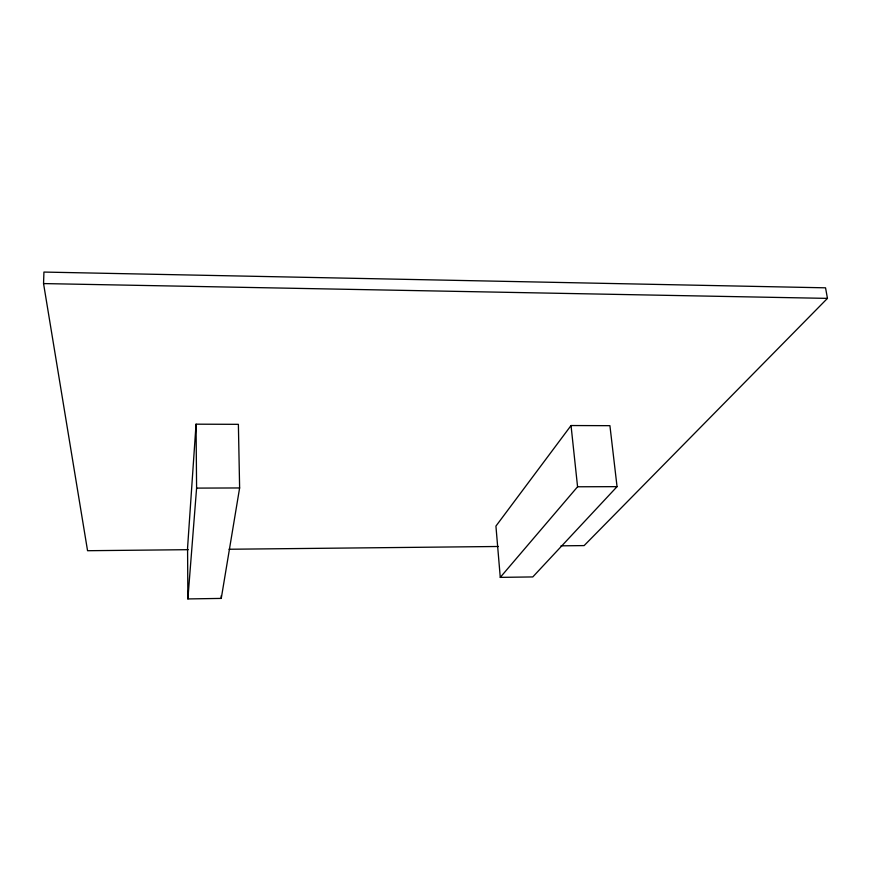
<?xml version="1.0" encoding="UTF-8"?>
<svg xmlns="http://www.w3.org/2000/svg" width="871" height="871" viewBox="0 0 871 871"><rect width="100%" height="100%" fill="white"/><g stroke="black" fill="none" stroke-linecap="round" stroke-linejoin="round"><path stroke-width="1.31" d="M188.234 549.677L87.557 550.712L43.55 283.576L43.931 272.068L825.545 287.822L827.45 298.383L584.125 545.594L560.989 545.834M196.051 424.177L187.57 547.848L187.875 598.932L221.256 598.41L239.623 487.956L238.382 424.329L196.051 424.177L196.596 488.108L187.875 598.932M571.038 425.538L495.926 526.095L500.27 577.375L532.791 576.929L617.049 486.649L609.918 425.679L571.038 425.538L577.571 486.78L500.27 577.375M229.04 549.253L498.408 546.487M196.596 488.108L239.623 487.956M577.571 486.78L617.049 486.649M43.55 283.576L827.45 298.383M221.212 595.731L221.256 598.41"/></g></svg>
